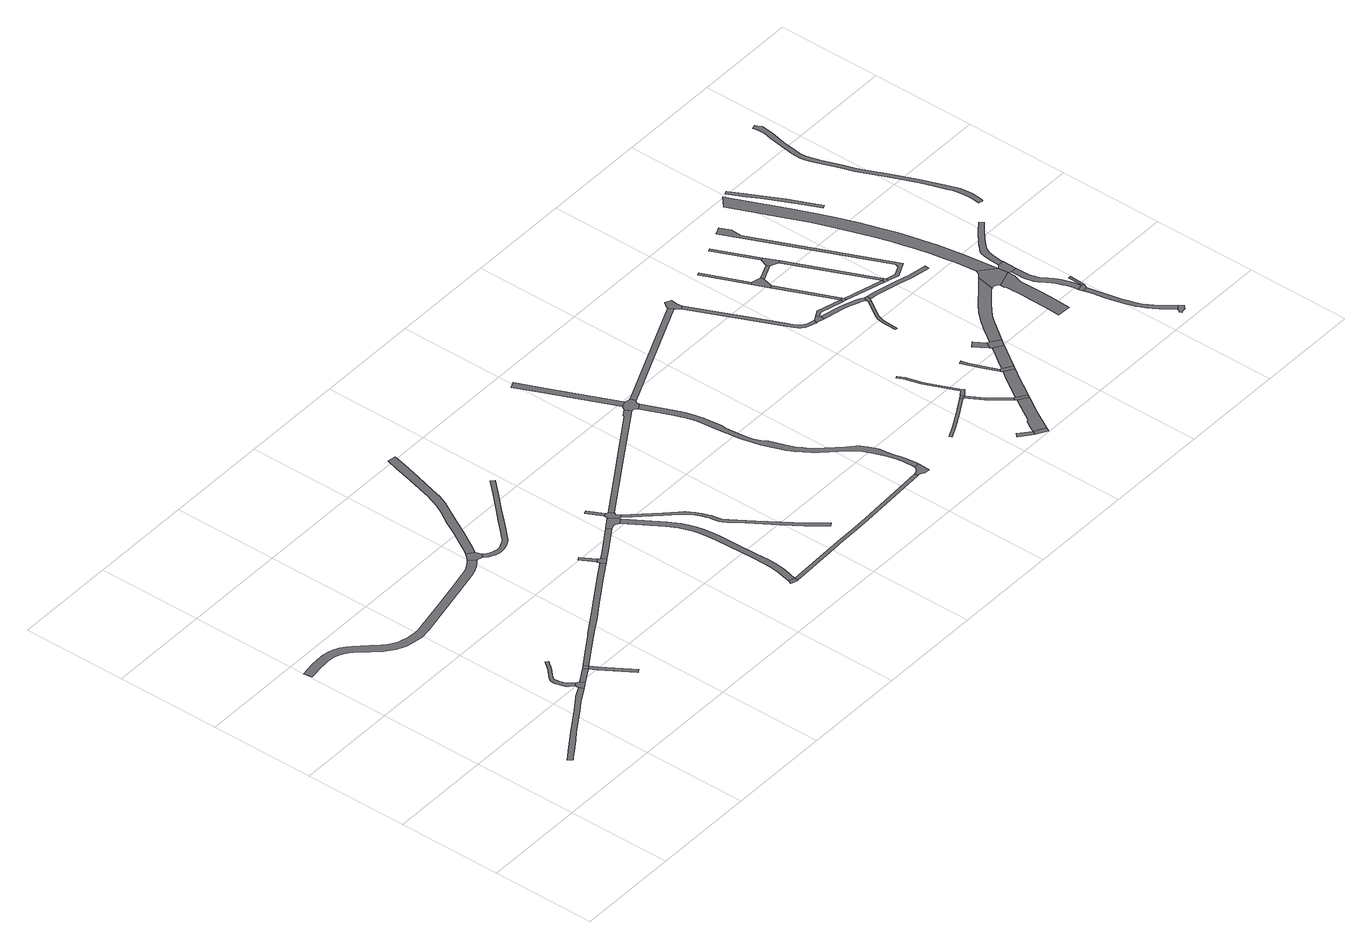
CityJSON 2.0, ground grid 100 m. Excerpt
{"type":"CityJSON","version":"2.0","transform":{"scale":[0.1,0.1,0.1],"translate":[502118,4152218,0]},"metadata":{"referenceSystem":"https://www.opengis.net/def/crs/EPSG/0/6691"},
"CityObjects":{
"road1":{"type":"Road","attributes":{"function":"9020","RoadStructureAttribute.sectionType":"1"},"geometry":[{"type":"MultiSurface","lod":"1","boundaries":[[[0,1,2,3,4,5,6,7,8,9,10,11,12,13,14,15,16,17,18]]]}]},
"road2":{"type":"Road","attributes":{"function":"9020","RoadStructureAttribute.sectionType":"4"},"geometry":[{"type":"MultiSurface","lod":"1","boundaries":[[[19,20,21,22,0,18,23,24]]]}]},
"road3":{"type":"Road","attributes":{"function":"9020","RoadStructureAttribute.sectionType":"1"},"geometry":[{"type":"MultiSurface","lod":"1","boundaries":[[[25,26,27,28,29,30,31,32,33,34,35,36,37,38,39,40,41,42,43,44,20,19,45,46,47,48,49,50,51,52,53,54,55,56,57,58]]]}]},
"road4":{"type":"Road","attributes":{"function":"9020","RoadStructureAttribute.sectionType":"1"},"geometry":[{"type":"MultiSurface","lod":"1","boundaries":[[[59,60,24,23,61,62]]]}]},
"road5":{"type":"Road","attributes":{"function":"9020","RoadStructureAttribute.sectionType":"1"},"geometry":[{"type":"MultiSurface","lod":"1","boundaries":[[[63,64,65,66,67,68,69,70,71,72,73,74,75,76,77,78,79,80,81,82,83,84,85,86,87,88,89,90,91,92,93,94,95,96,97,98,99,100,101,102,103,104,105,106,107,108,109,110,111,112,113,114,115,116,117,118,119,120,121,122,123,124,125]]]}]},
"road6":{"type":"Road","attributes":{"function":"9020","RoadStructureAttribute.sectionType":"4"},"geometry":[{"type":"MultiSurface","lod":"1","boundaries":[[[126,59,62,127]]]}]},
"road7":{"type":"Road","attributes":{"function":"9020","RoadStructureAttribute.sectionType":"1"},"geometry":[{"type":"MultiSurface","lod":"1","boundaries":[[[127,62,128,129,130,131]]]}]},
"road8":{"type":"Road","attributes":{"function":"9020","RoadStructureAttribute.sectionType":"1"},"geometry":[{"type":"MultiSurface","lod":"1","boundaries":[[[132,133,134,135,136,137,138,139,140,141,126,127,142,143,144,145,146,147,148,149,150]]]}]},
"road9":{"type":"Road","attributes":{"function":"9020","RoadStructureAttribute.sectionType":"4"},"geometry":[{"type":"MultiSurface","lod":"1","boundaries":[[[151,152,153,100,99,154,155,156]]]}]},
"road10":{"type":"Road","attributes":{"function":"9020","RoadStructureAttribute.sectionType":"1"},"geometry":[{"type":"MultiSurface","lod":"1","boundaries":[[[157,158,159,160]]]}]},
"road11":{"type":"Road","attributes":{"function":"9020","RoadStructureAttribute.sectionType":"4"},"geometry":[{"type":"MultiSurface","lod":"1","boundaries":[[[160,159,132,150,161,162]]]}]},
"road12":{"type":"Road","attributes":{"function":"9020","RoadStructureAttribute.sectionType":"1"},"geometry":[{"type":"MultiSurface","lod":"1","boundaries":[[[163,164,165,166,167,168,169,170,171,172,173,174,175,176,151,156,177,178,179,180,181,182,183,184,185,186,187,188,189,190]]]}]},
"road13":{"type":"Road","attributes":{"function":"9020","RoadStructureAttribute.sectionType":"1"},"geometry":[{"type":"MultiSurface","lod":"1","boundaries":[[[191,192,193,194,195,196,197,198,199,200,201,202,203,204,205,206,207,208,209,210,211,212,155,154,213,214,215,216,217,218,219,220,221,222,223,224,225,226,227,228,229,230,231,232,233,234]]]}]},
"road14":{"type":"Road","attributes":{"function":"9020","RoadStructureAttribute.sectionType":"1"},"geometry":[{"type":"MultiSurface","lod":"1","boundaries":[[[235,236,162,161,237,238]]]}]},
"road15":{"type":"Road","attributes":{"function":"9020","RoadStructureAttribute.sectionType":"4"},"geometry":[{"type":"MultiSurface","lod":"1","boundaries":[[[239,240,241,242,243]]]}]},
"road16":{"type":"Road","attributes":{"function":"9020","RoadStructureAttribute.sectionType":"1"},"geometry":[{"type":"MultiSurface","lod":"1","boundaries":[[[244,245,246,247,248,249,250,251,252,253,254,255,256,257,258,239,243,259,260,261,262,263,264,265,266,267,268,269,270,271]]]}]},
"road17":{"type":"Road","attributes":{"function":"9020","RoadStructureAttribute.sectionType":"4"},"geometry":[{"type":"MultiSurface","lod":"1","boundaries":[[[272,235,238,273,274,275,276,277,245,244,278]]]}]},
"road18":{"type":"Road","attributes":{"function":"9020","RoadStructureAttribute.sectionType":"1"},"geometry":[{"type":"MultiSurface","lod":"1","boundaries":[[[279,280,281,282]]]}]},
"road19":{"type":"Road","attributes":{"function":"9020","RoadStructureAttribute.sectionType":"4"},"geometry":[{"type":"MultiSurface","lod":"1","boundaries":[[[282,281,272,278,283,284,285,286,287,288]]]}]},
"road20":{"type":"Road","attributes":{"function":"9020","RoadStructureAttribute.sectionType":"1"},"geometry":[{"type":"MultiSurface","lod":"1","boundaries":[[[285,284,289,290,291,292,293,294,295,296,297,298,299,300,301,302,303,304,305,306,307,308,309,310,311,312,313,314,315,316,317,318,319,320,321,322,323]]]}]},
"road21":{"type":"Road","attributes":{"function":"9020","RoadStructureAttribute.sectionType":"1"},"geometry":[{"type":"MultiSurface","lod":"1","boundaries":[[[324,325,326,327,328,243,242,329,330,331,332,333]]]}]},
"road22":{"type":"Road","attributes":{"function":"9020","RoadStructureAttribute.sectionType":"1"},"geometry":[{"type":"MultiSurface","lod":"1","boundaries":[[[334,335,336,337,288,287,338,339]]]}]},
"road23":{"type":"Road","attributes":{"function":"3","RoadStructureAttribute.sectionType":"1"},"geometry":[{"type":"MultiSurface","lod":"1","boundaries":[[[340,341,342,343,344,345]]]}]},
"road24":{"type":"Road","attributes":{"function":"3","RoadStructureAttribute.sectionType":"4"},"geometry":[{"type":"MultiSurface","lod":"1","boundaries":[[[344,343,346,334,339,347,348,349,350,351,352,353,354,355,356,357]]]}]},
"road25":{"type":"Road","attributes":{"function":"3","RoadStructureAttribute.sectionType":"1"},"geometry":[{"type":"MultiSurface","lod":"1","boundaries":[[[350,349,358,359,360,361,362,363,364,365,366,367,368,369,370,371,372,373,374,375,376,377,378,379,380,381,382,383,384,385,386,387,388,389,390,391,392,393,394,395,396,397,398,399,400,401,402,403,404,405,406,407,408,409,410,411,412,413,414,415,416,417,418,419,420,421,422,423,424,425,426,427,428,429,430,431,432,433]]]}]},
"road26":{"type":"Road","attributes":{"function":"3","RoadStructureAttribute.sectionType":"4"},"geometry":[{"type":"MultiSurface","lod":"1","boundaries":[[[392,391,434,435,436,437,438,324,333,439,440,441,442,443]]]}]},
"road27":{"type":"Road","attributes":{"function":"9020","RoadStructureAttribute.sectionType":"1"},"geometry":[{"type":"MultiSurface","lod":"1","boundaries":[[[444,356,355,445,446]]]}]},
"road28":{"type":"Road","attributes":{"function":"9020","RoadStructureAttribute.sectionType":"1"},"geometry":[{"type":"MultiSurface","lod":"1","boundaries":[[[447,448,449,450,451,452,453,454]]]}]},
"road29":{"type":"Road","attributes":{"function":"9020","RoadStructureAttribute.sectionType":"1"},"geometry":[{"type":"MultiSurface","lod":"1","boundaries":[[[455,456,457,458]]]}]},
"road30":{"type":"Road","attributes":{"function":"3","RoadStructureAttribute.sectionType":"4"},"geometry":[{"type":"MultiSurface","lod":"1","boundaries":[[[458,457,459,460]]]}]},
"road31":{"type":"Road","attributes":{"function":"9020","RoadStructureAttribute.sectionType":"4"},"geometry":[{"type":"MultiSurface","lod":"1","boundaries":[[[461,447,454,462,463]]]}]},
"road32":{"type":"Road","attributes":{"function":"3","RoadStructureAttribute.sectionType":"1"},"geometry":[{"type":"MultiSurface","lod":"1","boundaries":[[[464,465,466,467,468,469,470,458,460,471,472,473]]]}]},
"road33":{"type":"Road","attributes":{"function":"9020","RoadStructureAttribute.sectionType":"1"},"geometry":[{"type":"MultiSurface","lod":"1","boundaries":[[[474,475,476,477,478,479,480,461,463,481,482,483,484,485]]]}]},
"road34":{"type":"Road","attributes":{"function":"9020","RoadStructureAttribute.sectionType":"1"},"geometry":[{"type":"MultiSurface","lod":"1","boundaries":[[[463,462,486,487,488,489,490,491]]]}]},
"road35":{"type":"Road","attributes":{"function":"3","RoadStructureAttribute.sectionType":"4"},"geometry":[{"type":"MultiSurface","lod":"1","boundaries":[[[489,488,464,473,492,493]]]}]},
"road36":{"type":"Road","attributes":{"function":"9020","RoadStructureAttribute.sectionType":"4"},"geometry":[{"type":"MultiSurface","lod":"1","boundaries":[[[494,495,444,446,496,497,498,499]]]}]},
"road37":{"type":"Road","attributes":{"function":"9020","RoadStructureAttribute.sectionType":"1"},"geometry":[{"type":"MultiSurface","lod":"1","boundaries":[[[497,496,500,501,502,503,504,505,506,507,508,509,510,511,512,513,514,515,516,517]]]}]},
"road38":{"type":"Road","attributes":{"function":"3","RoadStructureAttribute.sectionType":"1"},"geometry":[{"type":"MultiSurface","lod":"1","boundaries":[[[518,519,520,493,492,521,522,523]]]}]},
"road39":{"type":"Road","attributes":{"function":"9020","RoadStructureAttribute.sectionType":"1"},"geometry":[{"type":"MultiSurface","lod":"1","boundaries":[[[524,525,526,527,528,529,530,531,532,533]]]}]},
"road40":{"type":"Road","attributes":{"function":"3","RoadStructureAttribute.sectionType":"4"},"geometry":[{"type":"MultiSurface","lod":"1","boundaries":[[[529,528,518,523,534,535]]]}]},
"road41":{"type":"Road","attributes":{"function":"9020","RoadStructureAttribute.sectionType":"4"},"geometry":[{"type":"MultiSurface","lod":"1","boundaries":[[[536,537,509,508,538,539,540,541,542]]]}]},
"road42":{"type":"Road","attributes":{"function":"3","RoadStructureAttribute.sectionType":"1"},"geometry":[{"type":"MultiSurface","lod":"1","boundaries":[[[543,544,545,535,534,546,547]]]}]},
"road43":{"type":"Road","attributes":{"function":"9020","RoadStructureAttribute.sectionType":"1"},"geometry":[{"type":"MultiSurface","lod":"1","boundaries":[[[548,536,542,549,550,551]]]}]},
"road44":{"type":"Road","attributes":{"function":"9020","RoadStructureAttribute.sectionType":"1"},"geometry":[{"type":"MultiSurface","lod":"1","boundaries":[[[552,553,554,555]]]}]},
"road45":{"type":"Road","attributes":{"function":"9020","RoadStructureAttribute.sectionType":"1"},"geometry":[{"type":"MultiSurface","lod":"1","boundaries":[[[556,557,558,559]]]}]},
"road46":{"type":"Road","attributes":{"function":"9020","RoadStructureAttribute.sectionType":"1"},"geometry":[{"type":"MultiSurface","lod":"1","boundaries":[[[541,540,560,561,562,563,564,565,566,567,568,569,570,571]]]}]},
"road47":{"type":"Road","attributes":{"function":"9020","RoadStructureAttribute.sectionType":"4"},"geometry":[{"type":"MultiSurface","lod":"1","boundaries":[[[555,554,572,573,574,575]]]}]},
"road48":{"type":"Road","attributes":{"function":"9020","RoadStructureAttribute.sectionType":"1"},"geometry":[{"type":"MultiSurface","lod":"1","boundaries":[[[576,577,578,579,580,581,582,583,584,585,586,587]]]}]},
"road49":{"type":"Road","attributes":{"function":"3","RoadStructureAttribute.sectionType":"4"},"geometry":[{"type":"MultiSurface","lod":"1","boundaries":[[[559,558,543,547,588,589,590]]]}]},
"road50":{"type":"Road","attributes":{"function":"9020","RoadStructureAttribute.sectionType":"1"},"geometry":[{"type":"MultiSurface","lod":"1","boundaries":[[[573,572,551,591]]]}]},
"road51":{"type":"Road","attributes":{"function":"9020","RoadStructureAttribute.sectionType":"4"},"geometry":[{"type":"MultiSurface","lod":"1","boundaries":[[[591,551,550,592,593]]]}]},
"road52":{"type":"Road","attributes":{"function":"9020","RoadStructureAttribute.sectionType":"4"},"geometry":[{"type":"MultiSurface","lod":"1","boundaries":[[[566,565,576,587,594,595]]]}]},
"road53":{"type":"Road","attributes":{"function":"9020","RoadStructureAttribute.sectionType":"1"},"geometry":[{"type":"MultiSurface","lod":"1","boundaries":[[[596,575,574,597]]]}]},
"road54":{"type":"Road","attributes":{"function":"9020","RoadStructureAttribute.sectionType":"1"},"geometry":[{"type":"MultiSurface","lod":"1","boundaries":[[[593,592,598,599]]]}]},
"road55":{"type":"Road","attributes":{"function":"9020","RoadStructureAttribute.sectionType":"1"},"geometry":[{"type":"MultiSurface","lod":"1","boundaries":[[[600,601,602,603]]]}]},
"road56":{"type":"Road","attributes":{"function":"9020","RoadStructureAttribute.sectionType":"4"},"geometry":[{"type":"MultiSurface","lod":"1","boundaries":[[[603,602,596,597,604,605]]]}]},
"road57":{"type":"Road","attributes":{"function":"9020","RoadStructureAttribute.sectionType":"1"},"geometry":[{"type":"MultiSurface","lod":"1","boundaries":[[[605,604,599,606]]]}]},
"road58":{"type":"Road","attributes":{"function":"3","RoadStructureAttribute.sectionType":"1"},"geometry":[{"type":"MultiSurface","lod":"1","boundaries":[[[607,608,609,610,611,612,613,614,615,616,617,590,589,618,619,620,621,622,623,624,625,626,627]]]}]},
"road59":{"type":"Road","attributes":{"function":"9020","RoadStructureAttribute.sectionType":"4"},"geometry":[{"type":"MultiSurface","lod":"1","boundaries":[[[606,599,598,628,629]]]}]},
"road60":{"type":"Road","attributes":{"function":"9020","RoadStructureAttribute.sectionType":"1"},"geometry":[{"type":"MultiSurface","lod":"1","boundaries":[[[595,594,630,631,632,633,634,635,636,637,638,639]]]}]},
"road61":{"type":"Road","attributes":{"function":"9020","RoadStructureAttribute.sectionType":"1"},"geometry":[{"type":"MultiSurface","lod":"1","boundaries":[[[640,641,642,643,644,629,628,645,646,647,648]]]}]},
"road62":{"type":"Road","attributes":{"function":"9020","RoadStructureAttribute.sectionType":"1"},"geometry":[{"type":"MultiSurface","lod":"1","boundaries":[[[649,650,651,652,653,654,655,656,657,658,659,660,661,662]]]}]},
"road63":{"type":"Road","attributes":{"function":"3","RoadStructureAttribute.sectionType":"4"},"geometry":[{"type":"MultiSurface","lod":"1","boundaries":[[[663,664,665,666,607,627,667,668,669,670,671,672,650,649,673]]]}]},
"road64":{"type":"Road","attributes":{"function":"3","RoadStructureAttribute.sectionType":"1"},"geometry":[{"type":"MultiSurface","lod":"1","boundaries":[[[674,675,676,677,678,679,680,681,682,683,684,685,686,663,673,687,688,689,690,691,692,693,694,695,696,697]]]}]},
"road65":{"type":"Road","attributes":{"function":"3","RoadStructureAttribute.sectionType":"1"},"geometry":[{"type":"MultiSurface","lod":"1","boundaries":[[[698,699,700,701,702,703,704,705,706,707,708,709,710,711,712,713,714,715,716,717,718,719,720,721,722,723,724,725,726,727,728,729,730]]]}]},
"road66":{"type":"Road","attributes":{"function":"3","RoadStructureAttribute.sectionType":"4"},"geometry":[{"type":"MultiSurface","lod":"1","boundaries":[[[731,732,733,673,649,734,735,736,737,699,698,738]]]}]},
"road67":{"type":"Road","attributes":{"function":"3","RoadStructureAttribute.sectionType":"4"},"geometry":[{"type":"MultiSurface","lod":"1","boundaries":[[[715,714,739,740,741,742]]]}]},
"road68":{"type":"Road","attributes":{"function":"3","RoadStructureAttribute.sectionType":"1"},"geometry":[{"type":"MultiSurface","lod":"1","boundaries":[[[741,740,743,744,745,746,747,748,749,750,751,752,753,754,755,756,757,758,759,760,761,762,763,764,765,766,767,768,769]]]}]},
"road69":{"type":"Road","attributes":{"function":"9020","RoadStructureAttribute.sectionType":"1"},"geometry":[{"type":"MultiSurface","lod":"1","boundaries":[[[770,771,715,742,772,773,774]]]}]},
"road70":{"type":"Road","attributes":{"function":"3","RoadStructureAttribute.sectionType":"4"},"geometry":[{"type":"MultiSurface","lod":"1","boundaries":[[[756,755,775,776,777,778,779,780,781,782]]]}]},
"road71":{"type":"Road","attributes":{"function":"9020","RoadStructureAttribute.sectionType":"1"},"geometry":[{"type":"MultiSurface","lod":"1","boundaries":[[[783,784,785,786,787,788,789,790,791,792,793,794]]]}]},
"road72":{"type":"Road","attributes":{"function":"9020","RoadStructureAttribute.sectionType":"1"},"geometry":[{"type":"MultiSurface","lod":"1","boundaries":[[[795,796,797,798,799,800,801,802,803,732,731,804,805,806,807,808,809,810,811,812,813,814,815,816]]]}]},
"road73":{"type":"Road","attributes":{"function":"9020","RoadStructureAttribute.sectionType":"1"},"geometry":[{"type":"MultiSurface","lod":"1","boundaries":[[[817,818,819,820,821,822,823,824,825,826,827,828,829,830,831,832,833,834,835,836,837,838,839,840,841,842,843,844,845,846,847,848,849,850,851,852,853,854,855,856,857,858,859,860,861,862,863,864]]]}]}
},
"vertices":[
[1298,970,0],[1194,914,0],[1187,910,0],[1134,874,0],[1039,810,0],[808,660,0],[724,602,0],[609,523,0],[548,483,0],[514,458,0],[544,420,0],[576,444,0],[636,483,0],[751,562,0],[835,620,0],[1066,770,0],[1161,834,0],[1212,869,0],[1321,928,0],
[1330,1024,0],[1297,1002,0],[1301,994,0],[1302,985,0],[1384,967,0],[1360,1008,0],
[1380,1394,0],[1325,1322,0],[1309,1305,0],[1264,1262,0],[1246,1240,0],[1231,1222,0],[1225,1212,0],[1218,1197,0],[1215,1179,0],[1217,1161,0],[1219,1146,0],[1225,1124,0],[1230,1109,0],[1235,1097,0],[1245,1066,0],[1249,1056,0],[1254,1049,0],[1262,1042,0],[1276,1029,0],[1283,1022,0],[1286,1087,0],[1271,1114,0],[1267,1123,0],[1263,1135,0],[1259,1154,0],[1257,1166,0],[1255,1179,0],[1257,1195,0],[1262,1209,0],[1270,1222,0],[1286,1241,0],[1330,1284,0],[1348,1302,0],[1404,1376,0],
[1510,1098,0],[1410,1037,0],[1435,996,0],[1534,1058,0],
[279,2888,0],[251,2887,0],[220,2887,0],[143,2879,0],[5,2860,0],[17,2780,0],[47,2784,0],[152,2799,0],[225,2806,0],[252,2806,0],[281,2807,0],[327,2800,0],[368,2787,0],[412,2768,0],[447,2742,0],[478,2715,0],[574,2609,0],[612,2569,0],[646,2529,0],[691,2494,0],[733,2463,0],[788,2433,0],[827,2417,0],[892,2405,0],[937,2397,0],[995,2391,0],[1047,2397,0],[1097,2404,0],[1395,2467,0],[1532,2495,0],[1729,2538,0],[1829,2560,0],[1880,2571,0],[1931,2586,0],[1980,2612,0],[2025,2641,0],[2050,2662,0],[1999,2724,0],[1978,2706,0],[1940,2681,0],[1900,2661,0],[1860,2649,0],[1812,2638,0],[1712,2616,0],[1515,2573,0],[1378,2545,0],[1082,2483,0],[1037,2476,0],[995,2472,0],[948,2476,0],[907,2484,0],[850,2495,0],[822,2506,0],[776,2531,0],[739,2558,0],[701,2588,0],[671,2622,0],[633,2663,0],[534,2772,0],[496,2805,0],[453,2837,0],[396,2862,0],[345,2878,0],
[1544,1119,0],[1568,1080,0],
[1575,988,0],[1761,706,0],[1794,728,0],[1609,1009,0],
[2662,1842,0],[2646,1832,0],[2499,1738,0],[2367,1654,0],[2199,1547,0],[2071,1461,0],[1886,1346,0],[1889,1341,0],[1732,1241,0],[1553,1124,0],[1578,1086,0],[1757,1202,0],[1914,1302,0],[2099,1418,0],[2227,1504,0],[2395,1610,0],[2527,1694,0],[2674,1788,0],[2690,1798,0],
[2053,2782,0],[2044,2770,0],[2014,2736,0],[2103,2648,0],[2139,2681,0],[2118,2736,0],
[2609,2025,0],[2578,2006,0],[2656,1872,0],[2687,1891,0],
[2743,1831,0],[2716,1875,0],
[2587,4041,0],[2554,3927,0],[2503,3736,0],[2448,3539,0],[2436,3493,0],[2424,3452,0],[2408,3410,0],[2388,3363,0],[2341,3278,0],[2268,3151,0],[2192,3013,0],[2143,2928,0],[2092,2841,0],[2069,2805,0],[2136,2761,0],[2160,2799,0],[2212,2888,0],[2262,2974,0],[2338,3111,0],[2411,3239,0],[2460,3328,0],[2482,3380,0],[2500,3427,0],[2513,3472,0],[2525,3517,0],[2580,3715,0],[2631,3906,0],[2666,4026,0],
[2914,3216,0],[2794,3088,0],[2659,2946,0],[2563,2845,0],[2482,2759,0],[2412,2685,0],[2389,2664,0],[2374,2653,0],[2359,2644,0],[2345,2636,0],[2330,2629,0],[2310,2622,0],[2297,2618,0],[2284,2616,0],[2268,2616,0],[2250,2618,0],[2233,2622,0],[2218,2626,0],[2202,2633,0],[2191,2638,0],[2172,2649,0],[2159,2659,0],[2129,2626,0],[2147,2612,0],[2170,2598,0],[2184,2591,0],[2203,2583,0],[2222,2578,0],[2243,2573,0],[2266,2571,0],[2288,2572,0],[2306,2574,0],[2324,2579,0],[2347,2587,0],[2365,2595,0],[2382,2605,0],[2400,2616,0],[2418,2630,0],[2444,2653,0],[2515,2728,0],[2596,2814,0],[2691,2915,0],[2826,3057,0],[2947,3185,0],
[3039,2084,0],[2793,1923,0],[2821,1879,0],[3067,2041,0],
[3466,471,0],[3451,441,0],[3509,420,0],[3526,421,0],[3524,456,0],
[3217,2064,0],[3167,2031,0],[3374,1709,0],[3428,1612,0],[3451,1559,0],[3470,1499,0],[3483,1429,0],[3495,1350,0],[3499,1279,0],[3504,1138,0],[3511,901,0],[3516,778,0],[3513,710,0],[3502,621,0],[3486,547,0],[3544,533,0],[3561,611,0],[3573,705,0],[3575,780,0],[3571,903,0],[3564,1140,0],[3559,1283,0],[3554,1357,0],[3542,1439,0],[3528,1513,0],[3508,1580,0],[3482,1639,0],[3425,1740,0],
[3158,2160,0],[3095,2052,0],[3110,2055,0],[3121,2055,0],[3134,2051,0],[3152,2042,0],[3211,2084,0],
[3112,2357,0],[3083,2343,0],[3159,2194,0],[3188,2208,0],
[3216,2084,0],[3229,2075,0],[3256,2099,0],[3236,2134,0],[3250,2159,0],[3211,2195,0],
[3471,1815,0],[3563,1721,0],[3593,1686,0],[3616,1655,0],[3640,1617,0],[3661,1570,0],[3679,1520,0],[3686,1496,0],[3693,1463,0],[3705,1406,0],[3715,1379,0],[3738,1343,0],[3780,1286,0],[3868,1156,0],[3989,984,0],[4107,817,0],[4116,800,0],[4238,645,0],[4270,669,0],[4136,838,0],[4018,1005,0],[3897,1176,0],[3810,1307,0],[3767,1364,0],[3747,1395,0],[3740,1416,0],[3728,1470,0],[3721,1504,0],[3714,1531,0],[3694,1583,0],[3671,1634,0],[3646,1676,0],[3622,1709,0],[3589,1745,0],[3497,1839,0],
[5201,525,0],[4494,484,0],[4308,478,0],[4162,480,0],[3976,472,0],[3978,440,0],[4163,448,0],[4308,446,0],[4495,452,0],[5203,493,0],
[4332,2926,0],[4271,2887,0],[4262,2869,0],[3767,2552,0],[3795,2508,0],[4358,2869,0],
[4026,3865,0],[3967,3839,0],[4072,3601,0],[4353,2966,0],[4414,2988,0],[4131,3627,0],
[4352,2958,0],[4385,2870,0],[4400,2857,0],[4412,2839,0],[4465,2875,0],[4466,2903,0],[4469,2911,0],[4473,2915,0],[4476,2918,0],[4491,2924,0],[4470,2972,0],[4446,2972,0],
[4460,2731,0],[4527,2575,0],[4555,2504,0],[4571,2455,0],[4584,2413,0],[4594,2366,0],[4600,2329,0],[4607,2282,0],[4618,2178,0],[4625,2106,0],[4634,2029,0],[4643,1962,0],[4650,1916,0],[4660,1872,0],[4673,1813,0],[4688,1757,0],[4714,1681,0],[4738,1619,0],[4769,1547,0],[4802,1483,0],[4839,1425,0],[4879,1367,0],[4921,1314,0],[4975,1255,0],[5026,1200,0],[5091,1137,0],[5111,1112,0],[5139,1071,0],[5166,1022,0],[5193,959,0],[5233,842,0],[5253,767,0],[5264,700,0],[5273,582,0],[5320,582,0],[5320,621,0],[5317,660,0],[5309,723,0],[5302,744,0],[5292,797,0],[5284,838,0],[5278,876,0],[5263,962,0],[5248,1000,0],[5228,1049,0],[5213,1080,0],[5198,1106,0],[5176,1131,0],[5114,1186,0],[4992,1319,0],[4943,1371,0],[4908,1418,0],[4879,1465,0],[4857,1502,0],[4838,1543,0],[4818,1600,0],[4789,1687,0],[4769,1743,0],[4757,1757,0],[4748,1763,0],[4744,1768,0],[4739,1777,0],[4732,1795,0],[4709,1859,0],[4698,1900,0],[4693,1936,0],[4676,2123,0],[4683,2167,0],[4665,2302,0],[4658,2348,0],[4652,2379,0],[4643,2420,0],[4632,2463,0],[4619,2511,0],[4608,2550,0],[4589,2596,0],
[5268,569,0],[5258,557,0],[5245,545,0],[5232,536,0],[5218,530,0],[5218,490,0],[5240,483,0],[5262,468,0],[5317,466,0],[5320,571,0],
[5577,3464,0],[5598,3416,0],[5606,3419,0],
[6192,846,0],[6019,742,0],[5875,663,0],[5755,605,0],[5766,582,0],[5887,640,0],[6031,720,0],[6205,824,0],
[6135,194,0],[6109,163,0],[6224,68,0],[6244,104,0],
[6328,7,0],[6349,42,0],
[6225,867,0],[6216,824,0],[6246,835,0],
[6477,460,0],[6450,417,0],[6392,324,0],[6340,240,0],[6331,225,0],[6313,224,0],[6276,161,0],[6463,239,0],[6565,400,0],[6566,402,0],
[6088,1432,0],[6070,1424,0],[6097,1363,0],[6144,1209,0],[6179,1124,0],[6211,1053,0],[6275,898,0],[6310,888,0],[6290,927,0],[6198,1131,0],[6163,1216,0],[6116,1370,0],
[6313,671,0],[6422,531,0],[6462,483,0],[6481,499,0],[6441,547,0],[6334,684,0],
[6586,433,0],[6496,492,0],
[5625,3533,0],[5587,3489,0],[5644,3375,0],[5676,3389,0],[5669,3445,0],[5677,3504,0],
[6007,2573,0],[6046,2491,0],[6063,2462,0],[6077,2445,0],[6090,2432,0],[6108,2419,0],[6129,2408,0],[6160,2397,0],[6209,2385,0],[6217,2419,0],[6170,2430,0],[6143,2440,0],[6126,2449,0],[6113,2458,0],[6103,2469,0],[6092,2482,0],[6077,2507,0],[6039,2588,0],
[6690,782,0],[6655,730,0],[6550,577,0],[6654,538,0],[6745,674,0],[6778,723,0],
[6578,1145,0],[6547,1133,0],[6582,1029,0],[6610,954,0],[6679,799,0],[6697,823,0],[6635,964,0],[6593,1068,0],[6584,1098,0],[6579,1128,0],
[6801,758,0],[6714,817,0],
[6273,2445,0],[6243,2429,0],[6223,2382,0],[6277,2370,0],[6286,2368,0],[6294,2408,0],[6288,2419,0],
[6872,1046,0],[6824,976,0],[6771,901,0],[6868,857,0],[6958,985,0],
[6331,2477,0],[6335,2445,0],[6555,2385,0],[6562,2414,0],
[6096,3552,0],[6068,3540,0],[6253,3120,0],[6280,3132,0],
[6825,1222,0],[6776,1188,0],[6857,1061,0],[6896,1121,0],
[6318,2362,0],[6486,2325,0],[6550,2307,0],[6616,2282,0],[6661,2262,0],[6691,2242,0],[6707,2279,0],[6681,2297,0],[6632,2319,0],[6563,2345,0],[6495,2364,0],[6326,2401,0],
[6319,2970,0],[6346,2982,0],[6372,3078,0],[6371,3110,0],
[6690,2222,0],[6579,2048,0],[6568,2020,0],[6560,1993,0],[6556,1965,0],[6549,1821,0],[6574,1820,0],[6581,1962,0],[6585,1987,0],[6592,2012,0],[6601,2036,0],[6711,2209,0],
[6976,1011,0],[7003,1049,0],[6917,1110,0],
[6590,2426,0],
[6592,2375,0],[6600,2404,0],
[6728,2230,0],[6738,2272,0],
[6524,3177,0],[6536,3149,0],
[6968,2273,0],[6976,2302,0],
[6396,3677,0],[6369,3664,0],[6553,3252,0],[6580,3264,0],
[6613,3117,0],[6640,3129,0],
[7003,2314,0],
[7504,1699,0],[7346,1573,0],[7278,1523,0],[7216,1472,0],[7183,1442,0],[7162,1421,0],[7142,1400,0],[7090,1344,0],[7042,1286,0],[6999,1229,0],[6953,1160,0],[7059,1127,0],[7134,1230,0],[7168,1272,0],[7194,1302,0],[7247,1355,0],[7309,1409,0],[7400,1480,0],[7445,1515,0],[7456,1522,0],[7470,1528,0],
[7005,2263,0],[7013,2292,0],
[6749,2228,0],[6815,2219,0],[7026,2167,0],[7167,2130,0],[7341,2102,0],[7347,2142,0],[7176,2169,0],[7036,2205,0],[6822,2258,0],[6756,2268,0],
[6654,3789,0],[6581,3756,0],[7208,2344,0],[7195,2308,0],[7107,2267,0],[7109,2235,0],[7258,2304,0],[6690,3584,0],[6698,3688,0],
[7712,1552,0],[7543,1493,0],[7547,1454,0],[7555,1454,0],[7555,1418,0],[7558,1278,0],[7559,1180,0],[7557,1035,0],[7551,883,0],[7680,877,0],[7687,1032,0],[7689,1180,0],[7687,1404,0],[7714,1485,0],
[7563,1773,0],[7559,1759,0],[7549,1742,0],[7533,1724,0],[7485,1532,0],[7499,1532,0],[7512,1531,0],[7522,1527,0],[7534,1517,0],[7537,1510,0],[7703,1652,0],
[6986,4013,0],[6888,3925,0],[7101,3436,0],[7187,3232,0],[7249,3069,0],[7314,2888,0],[7371,2713,0],[7415,2562,0],[7440,2462,0],[7470,2340,0],[7496,2211,0],[7522,2072,0],[7538,1973,0],[7662,1991,0],[7645,2093,0],[7619,2235,0],[7592,2367,0],[7562,2492,0],[7536,2595,0],[7490,2750,0],[7432,2928,0],[7367,3112,0],[7303,3278,0],[7216,3486,0],
[7797,1535,0],[7737,1536,0],[7736,1449,0],[7737,1420,0],[7740,1399,0],[7745,1370,0],[7752,1339,0],[7761,1311,0],[7774,1283,0],[7812,1220,0],[7836,1180,0],[7851,1152,0],[7861,1132,0],[7875,1100,0],[7885,1069,0],[7901,1007,0],[7910,963,0],[7964,975,0],[7957,1022,0],[7947,1069,0],[7943,1086,0],[7931,1122,0],[7916,1157,0],[7904,1180,0],[7888,1209,0],[7863,1251,0],[7827,1311,0],[7817,1333,0],[7810,1356,0],[7804,1382,0],[7799,1408,0],[7797,1424,0],[7796,1450,0],
[7798,1673,0],[7740,1673,0],[7712,1653,0],[7720,1552,0],[7726,1549,0],[7732,1545,0],[7735,1542,0],[7797,1543,0],
[7920,920,0],[7921,913,0],[7972,926,0],[7988,965,0],
[7941,836,0],[7962,734,0],[7978,663,0],[7998,582,0],[8010,537,0],[8023,495,0],[8037,455,0],[8054,415,0],[8080,367,0],[8105,326,0],[8138,276,0],[8186,211,0],[8226,158,0],[8267,187,0],[8208,257,0],[8175,302,0],[8143,350,0],[8119,389,0],[8095,434,0],[8079,471,0],[8066,509,0],[8054,549,0],[8042,593,0],[8022,674,0],[8006,743,0],[7990,832,0],[7974,912,0],
[7975,1119,0],[7972,992,0],[7988,966,0],[7992,983,0],[7995,1119,0],
[8225,145,0],[8221,139,0],[8210,129,0],[8205,125,0],[8222,103,0],[8254,116,0],[8263,114,0],[8301,147,0],
[7057,4034,0],[7026,4018,0],[7111,3860,0],[7169,3750,0],[7262,3567,0],[7333,3412,0],[7397,3273,0],[7429,3287,0],[7364,3427,0],[7294,3582,0],[7200,3766,0],[7142,3876,0],
[8066,2149,0],[7969,2076,0],[7841,1968,0],[7824,1952,0],[7798,1926,0],[7776,1899,0],[7761,1872,0],[7754,1843,0],[7747,1783,0],[7798,1698,0],[7801,1762,0],[7804,1786,0],[7810,1814,0],[7818,1840,0],[7824,1854,0],[7835,1873,0],[7851,1897,0],[7922,1969,0],[7962,2005,0],[7987,2027,0],[7994,2034,0],[8092,2114,0],
[7869,4383,0],[7829,4370,0],[7837,4339,0],[7841,4309,0],[7839,4254,0],[7826,4176,0],[7783,3917,0],[7777,3868,0],[7778,3818,0],[7785,3776,0],[7798,3732,0],[7891,3482,0],[7932,3364,0],[7961,3295,0],[8046,3104,0],[8155,2846,0],[8195,2738,0],[8232,2619,0],[8247,2574,0],[8265,2496,0],[8271,2418,0],[8267,2348,0],[8261,2306,0],[8299,2294,0],[8307,2315,0],[8314,2353,0],[8319,2423,0],[8316,2468,0],[8307,2542,0],[8291,2600,0],[8235,2744,0],[8233,2751,0],[8192,2860,0],[8083,3119,0],[7998,3311,0],[7970,3379,0],[7929,3496,0],[7864,3669,0],[7830,3798,0],[7826,3822,0],[7825,3865,0],[7831,3911,0],[7834,3932,0],[7853,4059,0],[7870,4132,0],[7888,4210,0],[7902,4329,0],[7875,4366,0]
]}
